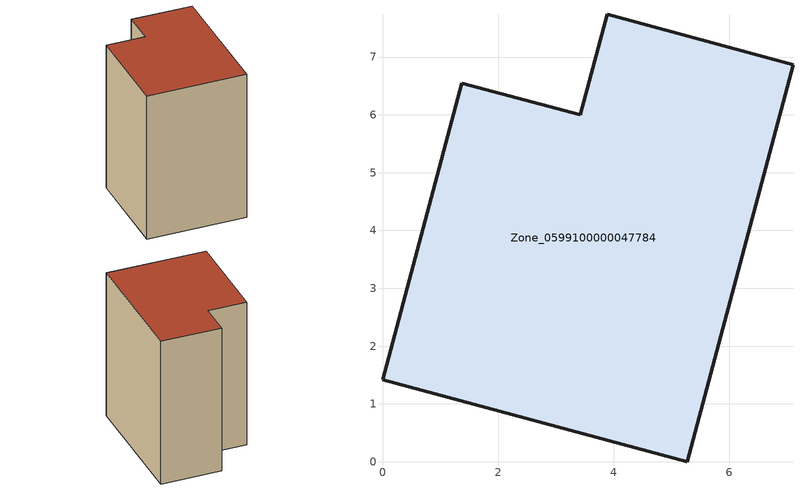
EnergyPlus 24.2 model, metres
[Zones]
Zone_0599100000047784
 floor ground (C_G): 5.27,0 0,1.42 1.37,6.55 3.42,6 3.89,7.74 7.1,6.87 z0
 wall outside (C_F): 3.89,7.74 3.42,6 1.37,6.55 0,1.42 5.27,0 7.1,6.87 3.89,7.74 z0:8.47
 roof outside (C_R): 5.27,0 7.1,6.87 3.89,7.74 3.42,6 1.37,6.55 0,1.42 z8.47
[BUILDING]
Pand.0599100000047784: North Axis=0; Terrain=City; Loads Convergence Tolerance Value=0.04; Temperature Convergence Tolerance Value=0.4; Solar Distribution=FullExterior; Maximum Number of Warmup Days=25; Minimum Number of Warmup Days=1
[Site:Location]
Rotterdam.The.Hague.AP_ZH_NLD Design_Conditions: Latitude=51.96; Longitude=4.45; Time Zone=1; Elevation=-4.5
[SITE:GROUNDTEMPERATURE:BUILDINGSURFACE]
18, 18, 18, 18, 18, 18, 18, 18, 18, 18, 18, 18
[MATERIAL] Thermal Absorptance=0.9; Solar Absorptance=0.7; Visible Absorptance=0.7
Name | Roughness | Thickness | Conductivity | Density | Specific Heat
G.TI.1975-1991 | MediumSmooth | 0.15 | 0.288461 | 540 | 1210
F.TI.1975-1991 | Rough | 0.3 | 0.230769 | 1920 | 840
R.TI.1975-1991 | MediumRough | 0.2 | 0.153846 | 1500 | 1000
[CONSTRUCTION]
C_G: G.TI.1975-1991
C_F: F.TI.1975-1991
C_R: R.TI.1975-1991
[ZONE]
Zone_0599100000047784: Type=1; Multiplier=1; Ceiling Height=Autocalculate; Volume=Autocalculate; Floor Area=autocalculate; Part of Total Floor Area=Yes
[ZONEINFILTRATION:DESIGNFLOWRATE]
Infil_Zone_0599100000047784: Zone or ZoneList or Space or SpaceList=Zone_0599100000047784; Schedule=AlwaysOn; Design Flow Rate Calculation Method=Flow/Area; Flow Rate per Floor Area=0.003; Constant Term Coefficient=1; Temperature Term Coefficient=0; Velocity Term Coefficient=0; Velocity Squared Term Coefficient=0
[HVACTEMPLATE:ZONE:IDEALLOADSAIRSYSTEM]
Zone_0599100000047784: Maximum Heating Supply Air Temperature=50; Minimum Cooling Supply Air Temperature=13; Maximum Heating Supply Air Humidity Ratio=0.0156; Minimum Cooling Supply Air Humidity Ratio=0.0077; Heating Limit=NoLimit; Cooling Limit=NoLimit; Dehumidification Control Type=ConstantSensibleHeatRatio; Cooling Sensible Heat Ratio=0.7; Dehumidification Setpoint=60; Humidification Control Type=None; Humidification Setpoint=30; Outdoor Air Method=None; Outdoor Air Flow Rate per Person=0.00944; Outdoor Air Flow Rate per Zone Floor Area=0; Outdoor Air Flow Rate per Zone=0; Demand Controlled Ventilation Type=None; Outdoor Air Economizer Type=NoEconomizer; Heat Recovery Type=None; Sensible Heat Recovery Effectiveness=0.7; Latent Heat Recovery Effectiveness=0.65
[ZONECONTROL:THERMOSTAT]
ThermostatControl_Zone_0599100000047784: Zone or ZoneList=Zone_0599100000047784; Control Type Schedule=DualSetpointControlType; Control 1=Thermostat_Zone_0599100000047784; Temperature Difference Between Cutout And Setpoint=0
[THERMOSTATSETPOINT:DUALSETPOINT]
Thermostat_Zone_0599100000047784: Heating Setpoint Temperature Schedule=HeatingSetpoint_Zone_0599100000047784; Cooling Setpoint Temperature Schedule=CoolingSetpoint_Zone_0599100000047784
[SCHEDULE:COMPACT]
HeatingSetpoint_Zone_0599100000047784: Through: 12/31, For: AllDays, Until: 24:00, 21
CoolingSetpoint_Zone_0599100000047784: Through: 12/31, For: AllDays, Until: 24:00, 24
DualSetpointControlType: Through: 12/31, For: AllDays, Until: 24:00, 4
AlwaysOn: Through: 12/31, For: AllDays, Until: 24:00, 1
